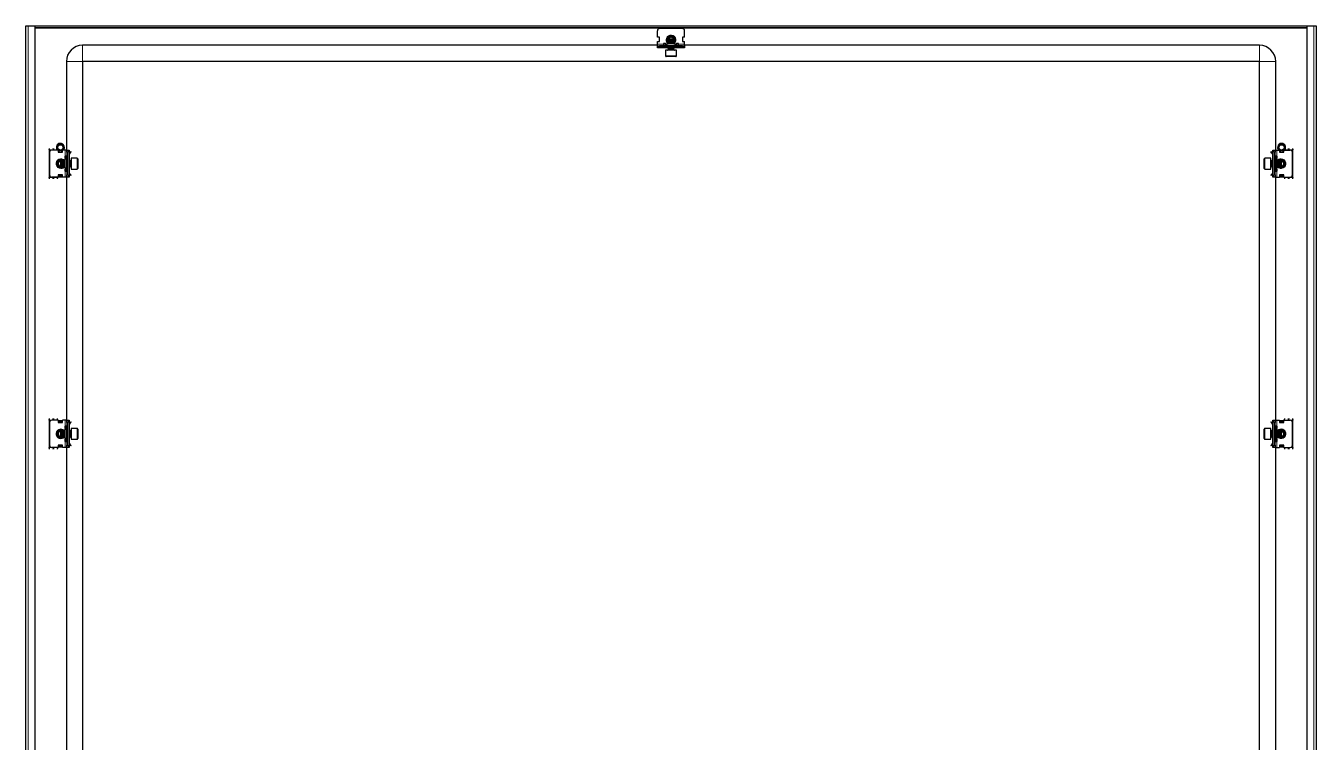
# Model space of a CAD drawing. Header units: millimetres. Extents: x -852 to 2205, y -435 to 1070.
# Drawn here: x 1011 to 2205, y 228 to 890 of the extents above; entities that cross this region are included whole.
import ezdxf

# ---------------------------------------------------------------- set-up
doc = ezdxf.new("R2010")
doc.units = ezdxf.units.MM

msp = doc.modelspace()

# ---------------------------------------------------------------- linework, layer by layer
at = {"color": 7, "linetype": 'Continuous', "lineweight": 25}
for p, q in [((1011.04, 890.34), (1013.14, 890.34)), ((1011.04, -264.66), (1011.04, 890.34)), ((1013.14, 890.34), (1019.54, 890.34)), ((1019.54, 890.34), (1019.54, -264.66)), ((1019.54, 890.34), (2196.54, 890.34)), ((1019.54, 888.84), (2196.54, 888.84)), ((1595.54, 879.84), (1595.54, 885.84)), ((1618.54, 887.84), (1597.54, 887.84)), ((1620.54, 879.84), (1620.54, 885.84)), ((2196.54, -264.66), (2196.54, 890.34)), ((2196.54, 890.34), (2202.94, 890.34)), ((2202.94, 890.34), (2205.04, 890.34)), ((2205.04, 890.34), (2205.04, -264.66)), ((1595.54, 872.34), (1063.54, 872.34)), ((1597.54, 879.84), (1595.54, 879.84)), ((1595.54, 873.34), (1595.54, 875.84)), ((1595.54, 875.84), (1597.54, 875.84)), ((1595.54, 871.84), (1595.54, 873.34)), ((1595.54, 869.84), (1595.54, 871.84)), ((1595.54, 871.84), (1597.54, 871.84)), ((1597.54, 875.84), (1597.54, 879.84)), ((1618.54, 871.84), (1597.54, 871.84)), ((1603.04, 873.84), (1601.04, 873.84)), ((1601.04, 873.84), (1601.04, 873.34)), ((1601.04, 873.34), (1601.04, 871.84)), ((1603.9, 872.34), (1601.04, 872.34)), ((1604, 872.16), (1603.04, 873.84)), ((1604.04, 873.84), (1604.04, 872.34)), ((1612.04, 873.84), (1604.04, 873.84)), ((1605.59, 877.84), (1605.04, 877.28)), ((1605.04, 877.28), (1605.04, 877.23)), ((1611.04, 877.28), (1605.04, 877.28)), ((1605.04, 877.23), (1605.59, 876.84)), ((1606.89, 877.23), (1605.04, 877.23)), ((1605.59, 876.84), (1605.04, 876.45)), ((1605.04, 876.45), (1605.04, 876.23)), ((1606.89, 876.45), (1605.04, 876.45)), ((1605.04, 876.23), (1605.59, 875.84)), ((1606.89, 876.23), (1605.04, 876.23)), ((1605.59, 875.84), (1605.04, 875.45)), ((1605.04, 875.45), (1605.04, 875.23)), ((1606.89, 875.45), (1605.04, 875.45)), ((1605.04, 875.23), (1605.59, 874.84)), ((1606.89, 875.23), (1605.04, 875.23)), ((1605.59, 874.84), (1605.04, 874.45)), ((1605.04, 874.45), (1605.04, 874.23)), ((1606.89, 874.45), (1605.04, 874.45)), ((1605.04, 874.23), (1605.59, 873.84)), ((1606.89, 874.23), (1605.04, 874.23)), ((1605.47, 878.36), (1605.28, 877.53)), ((1605.29, 877.05), (1605.36, 876.68)), ((1605.48, 875.76), (1605.35, 876.01)), ((1610.48, 877.84), (1605.59, 877.84)), ((1607.1, 876.84), (1605.59, 876.84)), ((1607.1, 875.84), (1605.59, 875.84)), ((1607.1, 874.84), (1605.59, 874.84)), ((1611.04, 877.23), (1606.89, 877.23)), ((1611.04, 876.45), (1606.89, 876.45)), ((1611.04, 876.23), (1606.89, 876.23)), ((1611.04, 875.45), (1606.89, 875.45)), ((1611.04, 875.23), (1606.89, 875.23)), ((1611.04, 874.45), (1606.89, 874.45)), ((1611.04, 874.23), (1606.89, 874.23)), ((1610.48, 876.84), (1607.1, 876.84)), ((1610.48, 875.84), (1607.1, 875.84)), ((1610.48, 874.84), (1607.1, 874.84)), ((1611.04, 877.28), (1610.48, 877.84)), ((1610.48, 876.84), (1611.04, 877.23)), ((1611.04, 876.45), (1610.48, 876.84)), ((1610.48, 875.84), (1611.04, 876.23)), ((1611.04, 875.45), (1610.48, 875.84)), ((1610.48, 874.84), (1611.04, 875.23)), ((1611.04, 874.45), (1610.48, 874.84)), ((1610.48, 873.84), (1611.04, 874.23)), ((1610.73, 876.01), (1610.59, 875.76)), ((1611.04, 877.23), (1611.04, 877.28)), ((1611.04, 876.23), (1611.04, 876.45)), ((1611.04, 875.23), (1611.04, 875.45)), ((1611.04, 874.23), (1611.04, 874.45)), ((1612.04, 872.34), (1612.04, 873.84)), ((1613.04, 873.84), (1612.07, 872.16)), ((1615.04, 872.34), (1612.17, 872.34)), ((1615.04, 873.84), (1613.04, 873.84)), ((1615.04, 873.34), (1615.04, 873.84)), ((1615.04, 871.84), (1615.04, 873.34)), ((1620.54, 879.84), (1618.54, 879.84)), ((1618.54, 879.84), (1618.54, 875.84)), ((1618.54, 875.84), (1620.54, 875.84)), ((1618.54, 871.84), (1620.54, 871.84)), ((1620.54, 873.34), (1620.54, 875.84)), ((1620.54, 871.84), (1620.54, 873.34)), ((2152.54, 872.34), (1620.54, 872.34)), ((1620.54, 871.84), (1620.54, 869.84)), ((1595.8, 869.84), (1595.54, 869.84)), ((1620.27, 869.84), (1595.8, 869.84)), ((1597.54, 870.84), (1618.54, 870.84)), ((1603.04, 867.84), (1603.04, 862.44)), ((1613.04, 867.84), (1603.04, 867.84)), ((1612.44, 861.84), (1603.64, 861.84)), ((1605.59, 869.84), (1605.04, 869.45)), ((1605.04, 869.45), (1605.04, 869.23)), ((1606.89, 869.45), (1605.04, 869.45)), ((1605.04, 869.23), (1605.59, 868.84)), ((1606.89, 869.23), (1605.04, 869.23)), ((1605.59, 868.84), (1605.04, 868.45)), ((1605.04, 868.45), (1605.04, 868.09)), ((1606.89, 868.45), (1605.04, 868.45)), ((1607.1, 868.84), (1605.59, 868.84)), ((1611.04, 869.45), (1606.89, 869.45)), ((1611.04, 869.23), (1606.89, 869.23)), ((1611.04, 868.45), (1606.89, 868.45)), ((1610.48, 868.84), (1607.1, 868.84)), ((1611.04, 869.45), (1610.48, 869.84)), ((1610.48, 868.84), (1611.04, 869.23)), ((1611.04, 868.45), (1610.48, 868.84)), ((1611.04, 869.23), (1611.04, 869.45)), ((1611.04, 868.09), (1611.04, 868.45)), ((1613.04, 862.44), (1613.04, 867.84)), ((1620.54, 869.84), (1620.27, 869.84)), ((1048.54, 857.34), (1048.54, 775.34)), ((1063.54, 857.34), (1063.54, -231.66)), ((2152.54, 857.34), (1063.54, 857.34)), ((2152.54, -231.66), (2152.54, 857.34)), ((2167.54, 775.34), (2167.54, 857.34)), ((1032.54, 775.59), (1032.54, 750.09)), ((1033.04, 773.34), (1033.04, 752.34)), ((1041.04, 775.34), (1035.04, 775.34)), ((1041.04, 775.34), (1041.04, 773.34)), ((1041.24, 774.55), (1041.04, 774.67)), ((1041.04, 773.34), (1045.04, 773.34)), ((1041.24, 773.34), (1041.24, 774.55)), ((1041.29, 774.96), (1041.62, 775.19)), ((1041.79, 774.96), (1041.29, 774.61)), ((1041.29, 774.61), (1041.29, 774.96)), ((1041.29, 773.69), (1041.29, 774.61)), ((1041.29, 773.34), (1041.29, 773.69)), ((1041.79, 775.11), (1041.79, 774.96)), ((1041.79, 774.96), (1042.19, 774.96)), ((1043.59, 765.84), (1043.04, 765.28)), ((1043.04, 765.28), (1043.04, 760.39)), ((1043.65, 765.84), (1043.59, 765.84)), ((1043.59, 765.84), (1043.59, 759.84)), ((1044.04, 765.28), (1043.65, 765.84)), ((1043.65, 765.84), (1043.65, 761.69)), ((1043.88, 774.96), (1044.29, 774.96)), ((1044.42, 765.84), (1044.04, 765.28)), ((1044.04, 765.28), (1044.04, 761.9)), ((1044.29, 774.96), (1044.29, 775.11)), ((1044.79, 774.61), (1044.29, 774.96)), ((1044.65, 765.84), (1044.42, 765.84)), ((1044.42, 765.84), (1044.42, 761.69)), ((1044.45, 775.19), (1044.79, 774.96)), ((1045.04, 765.28), (1044.65, 765.84)), ((1044.65, 765.84), (1044.65, 761.69)), ((1044.79, 774.96), (1044.79, 774.61)), ((1045.04, 774.67), (1044.79, 774.52)), ((1044.79, 774.61), (1044.79, 773.69)), ((1044.79, 773.69), (1044.79, 773.34)), ((1044.87, 765.53), (1045.11, 765.39)), ((1045.04, 773.34), (1045.04, 775.34)), ((1047.54, 775.34), (1045.04, 775.34)), ((1045.42, 765.84), (1045.04, 765.28)), ((1045.04, 765.28), (1045.04, 761.9)), ((1045.65, 765.84), (1045.42, 765.84)), ((1045.42, 765.84), (1045.42, 761.69)), ((1046.04, 765.28), (1045.65, 765.84)), ((1045.65, 765.84), (1045.65, 761.69)), ((1046.42, 765.84), (1046.04, 765.28)), ((1046.04, 765.28), (1046.04, 761.9)), ((1046.65, 765.84), (1046.42, 765.84)), ((1046.42, 765.84), (1046.42, 761.69)), ((1047.04, 765.28), (1046.65, 765.84)), ((1046.65, 765.84), (1046.65, 761.69)), ((1047.04, 769.84), (1047.04, 767.84)), ((1047.54, 769.84), (1047.04, 769.84)), ((1047.04, 768.09), (1048.04, 768.09)), ((1047.04, 767.84), (1048.71, 766.87)), ((1048.54, 766.84), (1047.04, 766.84)), ((1047.04, 766.84), (1047.04, 758.84)), ((1049.04, 775.34), (1047.54, 775.34)), ((1049.04, 769.84), (1047.54, 769.84)), ((1048.04, 768.09), (1048.54, 768.09)), ((1048.54, 768.09), (1048.54, 766.97)), ((1049.04, 775.34), (1051.04, 775.34)), ((1049.04, 773.34), (1049.04, 775.34)), ((1049.04, 773.34), (1049.04, 752.34)), ((1050.04, 752.34), (1050.04, 773.34)), ((1051.04, 775.34), (1051.04, 775.07)), ((1051.04, 775.07), (1051.04, 750.61)), ((1051.04, 774.25), (1051.24, 774.05)), ((1051.54, 771.59), (1051.04, 771.59)), ((1051.54, 768.09), (1051.04, 768.09)), ((1051.42, 765.84), (1051.04, 765.28)), ((1051.65, 765.84), (1051.42, 765.84)), ((1051.42, 765.84), (1051.42, 761.69)), ((1051.54, 773.34), (1051.54, 772.88)), ((1051.54, 768.09), (1051.54, 771.59)), ((1051.54, 765.84), (1051.54, 768.09)), ((1051.62, 773), (1052.6, 773.98)), ((1051.98, 772.65), (1051.62, 773)), ((1052.04, 765.28), (1051.65, 765.84)), ((1051.65, 765.84), (1051.65, 761.69)), ((1051.98, 772.65), (1052.95, 773.62)), ((1052.42, 765.84), (1052.04, 765.28)), ((1052.04, 765.28), (1052.04, 761.9)), ((1052.79, 765.84), (1052.42, 765.84)), ((1052.42, 765.84), (1052.42, 761.69)), ((1052.6, 773.98), (1052.95, 773.62)), ((1058.44, 767.84), (1053.04, 767.84)), ((1053.04, 767.84), (1053.04, 757.84)), ((1059.04, 767.24), (1059.04, 758.44)), ((2157.04, 766.91), (2157.04, 767.24)), ((2157.04, 758.44), (2157.04, 766.91)), ((2163.04, 767.84), (2157.64, 767.84)), ((2163.04, 767.46), (2163.04, 767.84)), ((2163.04, 757.84), (2163.04, 767.46)), ((2163.48, 773.98), (2163.12, 773.62)), ((2164.1, 772.65), (2163.12, 773.62)), ((2163.65, 765.84), (2163.29, 765.84)), ((2164.45, 773), (2163.48, 773.98)), ((2164.04, 765.28), (2163.65, 765.84)), ((2163.65, 761.69), (2163.65, 765.84)), ((2164.42, 765.84), (2164.04, 765.28)), ((2164.04, 761.9), (2164.04, 765.28)), ((2164.1, 772.65), (2164.45, 773)), ((2164.65, 765.84), (2164.42, 765.84)), ((2164.42, 761.69), (2164.42, 765.84)), ((2164.54, 773.34), (2164.54, 772.94)), ((2164.54, 771.59), (2165.04, 771.59)), ((2164.54, 771.59), (2164.54, 768.09)), ((2165.04, 768.09), (2164.54, 768.09)), ((2164.54, 768.09), (2164.54, 765.84)), ((2165.04, 765.28), (2164.65, 765.84)), ((2164.65, 761.69), (2164.65, 765.84)), ((2164.83, 774.05), (2165.04, 774.25)), ((2165.04, 775.34), (2167.04, 775.34)), ((2165.04, 775.07), (2165.04, 775.34)), ((2165.04, 750.61), (2165.04, 775.07)), ((2166.04, 773.34), (2166.04, 752.34)), ((2167.04, 775.34), (2167.04, 773.34)), ((2167.04, 775.34), (2168.54, 775.34)), ((2167.04, 752.34), (2167.04, 773.34)), ((2168.54, 769.84), (2167.04, 769.84)), ((2167.36, 766.87), (2169.04, 767.84)), ((2167.54, 766.97), (2167.54, 768.09)), ((2167.54, 768.09), (2168.04, 768.09)), ((2169.04, 766.84), (2167.54, 766.84)), ((2168.04, 768.09), (2169.04, 768.09)), ((2168.54, 775.34), (2171.04, 775.34)), ((2169.04, 769.84), (2168.54, 769.84)), ((2169.04, 767.84), (2169.04, 769.84)), ((2169.04, 758.84), (2169.04, 766.84)), ((2169.42, 765.84), (2169.04, 765.28)), ((2169.65, 765.84), (2169.42, 765.84)), ((2169.42, 761.69), (2169.42, 765.84)), ((2170.04, 765.28), (2169.65, 765.84)), ((2169.65, 761.69), (2169.65, 765.84)), ((2170.42, 765.84), (2170.04, 765.28)), ((2170.04, 761.9), (2170.04, 765.28)), ((2170.65, 765.84), (2170.42, 765.84)), ((2170.42, 761.69), (2170.42, 765.84)), ((2171.04, 765.28), (2170.65, 765.84)), ((2170.65, 761.69), (2170.65, 765.84)), ((2170.96, 765.39), (2171.21, 765.53)), ((2171.04, 775.34), (2171.04, 773.34)), ((2171.29, 774.52), (2171.04, 774.67)), ((2171.04, 773.34), (2175.04, 773.34)), ((2171.42, 765.84), (2171.04, 765.28)), ((2171.04, 761.9), (2171.04, 765.28)), ((2171.29, 774.96), (2171.62, 775.19)), ((2171.79, 774.96), (2171.29, 774.61)), ((2171.29, 774.61), (2171.29, 774.96)), ((2171.29, 773.69), (2171.29, 774.61)), ((2171.29, 773.34), (2171.29, 773.69)), ((2171.65, 765.84), (2171.42, 765.84)), ((2171.42, 761.69), (2171.42, 765.84)), ((2172.04, 765.28), (2171.65, 765.84)), ((2171.65, 761.69), (2171.65, 765.84)), ((2171.79, 775.11), (2171.79, 774.96)), ((2171.79, 774.96), (2172.19, 774.96)), ((2172.42, 765.84), (2172.04, 765.28)), ((2172.04, 761.9), (2172.04, 765.28)), ((2172.48, 765.84), (2172.42, 765.84)), ((2172.42, 761.69), (2172.42, 765.84)), ((2173.04, 765.28), (2172.48, 765.84)), ((2172.48, 765.61), (2172.48, 765.84)), ((2172.48, 759.84), (2172.48, 765.61)), ((2173.04, 765.1), (2173.04, 765.28)), ((2173.04, 760.39), (2173.04, 765.1)), ((2173.88, 774.96), (2174.29, 774.96)), ((2174.29, 774.96), (2174.29, 775.11)), ((2174.79, 774.61), (2174.29, 774.96)), ((2174.45, 775.19), (2174.79, 774.96)), ((2174.79, 774.96), (2174.79, 774.61)), ((2174.79, 774.61), (2174.79, 773.69)), ((2174.79, 773.69), (2174.79, 773.34)), ((2175.04, 774.67), (2174.84, 774.55)), ((2174.84, 774.55), (2174.84, 773.34)), ((2175.04, 775.34), (2181.04, 775.34)), ((2175.04, 773.34), (2175.04, 775.34)), ((2183.04, 752.34), (2183.04, 773.34)), ((2183.54, 750.09), (2183.54, 775.59)), ((1045.04, 752.34), (1041.04, 752.34)), ((1041.04, 752.34), (1041.04, 750.34)), ((1041.24, 750.46), (1041.24, 752.34)), ((1041.29, 751.99), (1041.29, 752.34)), ((1042.51, 760.28), (1043.34, 760.09)), ((1043.04, 760.39), (1043.59, 759.84)), ((1043.59, 759.84), (1043.65, 759.84)), ((1043.65, 761.69), (1043.65, 759.84)), ((1043.65, 759.84), (1044.04, 760.39)), ((1043.83, 760.09), (1044.2, 760.16)), ((1044.04, 761.9), (1044.04, 760.39)), ((1044.04, 760.39), (1044.42, 759.84)), ((1044.42, 761.69), (1044.42, 759.84)), ((1044.42, 759.84), (1044.65, 759.84)), ((1044.65, 761.69), (1044.65, 759.84)), ((1044.65, 759.84), (1045.04, 760.39)), ((1044.79, 752.34), (1044.79, 751.99)), ((1045.11, 760.29), (1044.87, 760.15)), ((1045.04, 761.9), (1045.04, 760.39)), ((1045.04, 760.39), (1045.42, 759.84)), ((1045.04, 750.34), (1045.04, 752.34)), ((1045.42, 761.69), (1045.42, 759.84)), ((1045.42, 759.84), (1045.65, 759.84)), ((1045.65, 761.69), (1045.65, 759.84)), ((1045.65, 759.84), (1046.04, 760.39)), ((1046.04, 761.9), (1046.04, 760.39)), ((1046.04, 760.39), (1046.42, 759.84)), ((1046.42, 761.69), (1046.42, 759.84)), ((1046.42, 759.84), (1046.65, 759.84)), ((1046.65, 761.69), (1046.65, 759.84)), ((1046.65, 759.84), (1047.04, 760.39)), ((1047.04, 758.84), (1048.54, 758.84)), ((1048.71, 758.81), (1047.04, 757.84)), ((1047.04, 757.84), (1047.04, 755.84)), ((1048.04, 757.59), (1047.04, 757.59)), ((1047.04, 755.84), (1047.54, 755.84)), ((1047.54, 755.84), (1049.04, 755.84)), ((1048.54, 757.59), (1048.04, 757.59)), ((1048.54, 758.7), (1048.54, 757.59)), ((1049.04, 750.34), (1049.04, 752.34)), ((1051.04, 760.39), (1051.42, 759.84)), ((1051.04, 757.59), (1051.54, 757.59)), ((1051.54, 754.09), (1051.04, 754.09)), ((1051.42, 761.69), (1051.42, 759.84)), ((1051.42, 759.84), (1051.65, 759.84)), ((1051.54, 757.59), (1051.54, 759.84)), ((1051.54, 754.09), (1051.54, 757.59)), ((1051.54, 752.34), (1051.54, 752.73)), ((1051.98, 753.03), (1051.62, 752.67)), ((1051.62, 752.67), (1052.6, 751.7)), ((1051.65, 761.69), (1051.65, 759.84)), ((1051.65, 759.84), (1052.04, 760.39)), ((1051.98, 753.03), (1052.95, 752.05)), ((1052.04, 761.9), (1052.04, 760.39)), ((1052.04, 760.39), (1052.42, 759.84)), ((1052.42, 761.69), (1052.42, 759.84)), ((1052.42, 759.84), (1052.79, 759.84)), ((1053.04, 757.84), (1058.44, 757.84)), ((2157.64, 757.84), (2163.04, 757.84)), ((2164.1, 753.03), (2163.12, 752.05)), ((2163.29, 759.84), (2163.65, 759.84)), ((2164.45, 752.67), (2163.48, 751.7)), ((2163.65, 759.84), (2163.65, 761.69)), ((2163.65, 759.84), (2164.04, 760.39)), ((2164.04, 760.39), (2164.04, 761.9)), ((2164.04, 760.39), (2164.42, 759.84)), ((2164.1, 753.03), (2164.45, 752.67)), ((2164.42, 759.84), (2164.42, 761.69)), ((2164.42, 759.84), (2164.65, 759.84)), ((2164.54, 759.84), (2164.54, 757.59)), ((2164.54, 757.59), (2164.54, 754.09)), ((2164.54, 757.59), (2165.04, 757.59)), ((2164.54, 754.09), (2165.04, 754.09)), ((2164.54, 752.34), (2164.54, 752.8)), ((2164.65, 759.84), (2164.65, 761.69)), ((2164.65, 759.84), (2165.04, 760.39)), ((2167.04, 755.84), (2168.54, 755.84)), ((2167.04, 752.34), (2167.04, 750.34)), ((2169.04, 757.84), (2167.36, 758.81)), ((2167.54, 758.84), (2169.04, 758.84)), ((2167.54, 757.59), (2167.54, 758.7)), ((2168.04, 757.59), (2167.54, 757.59)), ((2169.04, 757.59), (2168.04, 757.59)), ((2168.54, 755.84), (2169.04, 755.84)), ((2169.04, 760.39), (2169.42, 759.84)), ((2169.04, 755.84), (2169.04, 757.84)), ((2169.42, 759.84), (2169.42, 761.69)), ((2169.42, 759.84), (2169.65, 759.84)), ((2169.65, 759.84), (2169.65, 761.69)), ((2169.65, 759.84), (2170.04, 760.39)), ((2170.04, 760.39), (2170.04, 761.9)), ((2170.04, 760.39), (2170.42, 759.84)), ((2170.42, 759.84), (2170.42, 761.69)), ((2170.42, 759.84), (2170.65, 759.84)), ((2170.65, 759.84), (2170.65, 761.69)), ((2170.65, 759.84), (2171.04, 760.39)), ((2171.21, 760.15), (2170.96, 760.29)), ((2171.04, 760.39), (2171.04, 761.9)), ((2171.04, 760.39), (2171.42, 759.84)), ((2175.04, 752.34), (2171.04, 752.34)), ((2171.04, 752.34), (2171.04, 750.34)), ((2171.29, 751.99), (2171.29, 752.34)), ((2171.42, 759.84), (2171.42, 761.69)), ((2171.42, 759.84), (2171.65, 759.84)), ((2171.65, 759.84), (2171.65, 761.69)), ((2171.65, 759.84), (2172.04, 760.39)), ((2171.87, 760.16), (2172.25, 760.09)), ((2172.04, 760.39), (2172.04, 761.9)), ((2172.04, 760.39), (2172.42, 759.84)), ((2172.42, 759.84), (2172.42, 761.69)), ((2172.42, 759.84), (2172.48, 759.84)), ((2172.48, 759.84), (2173.04, 760.39)), ((2172.73, 760.09), (2173.56, 760.28)), ((2174.79, 752.34), (2174.79, 751.99)), ((2174.84, 752.34), (2174.84, 750.46)), ((2175.04, 750.34), (2175.04, 752.34)), ((1041.04, 750.34), (1035.04, 750.34)), ((1040.54, 750.34), (1040.54, 750.09)), ((1041.04, 750.46), (1041.24, 750.46)), ((1041.29, 751.07), (1041.29, 751.99)), ((1041.29, 751.07), (1041.79, 750.72)), ((1041.29, 750.72), (1041.29, 751.07)), ((1041.79, 750.36), (1041.29, 750.72)), ((1044.29, 750.72), (1041.79, 750.72)), ((1041.79, 750.72), (1041.79, 750.36)), ((1044.29, 750.36), (1041.79, 750.36)), ((1044.29, 750.72), (1044.79, 751.07)), ((1044.29, 750.36), (1044.29, 750.72)), ((1044.79, 750.72), (1044.29, 750.36)), ((1044.79, 751.99), (1044.79, 751.07)), ((1044.79, 751.07), (1044.79, 750.72)), ((1047.54, 750.34), (1045.04, 750.34)), ((1049.04, 750.34), (1047.54, 750.34)), ((1048.54, 750.34), (1048.54, 525.34)), ((1051.04, 750.34), (1049.04, 750.34)), ((1051.24, 751.63), (1051.04, 751.42)), ((1051.04, 750.61), (1051.04, 750.34)), ((1052.6, 751.7), (1052.95, 752.05)), ((2163.48, 751.7), (2163.12, 752.05)), ((2165.04, 751.42), (2164.83, 751.63)), ((2165.04, 750.34), (2165.04, 750.61)), ((2167.04, 750.34), (2165.04, 750.34)), ((2167.04, 750.34), (2168.54, 750.34)), ((2167.54, 525.34), (2167.54, 750.34)), ((2168.54, 750.34), (2171.04, 750.34)), ((2171.29, 751.07), (2171.29, 751.99)), ((2171.29, 751.07), (2171.79, 750.72)), ((2171.29, 750.72), (2171.29, 751.07)), ((2171.79, 750.36), (2171.29, 750.72)), ((2174.29, 750.72), (2171.79, 750.72)), ((2171.79, 750.72), (2171.79, 750.36)), ((2174.29, 750.36), (2171.79, 750.36)), ((2174.29, 750.72), (2174.79, 751.07)), ((2174.29, 750.36), (2174.29, 750.72)), ((2174.79, 750.72), (2174.29, 750.36)), ((2174.79, 751.99), (2174.79, 751.07)), ((2174.79, 751.07), (2174.79, 750.72)), ((2174.84, 750.46), (2175.04, 750.46)), ((2175.04, 750.34), (2181.04, 750.34)), ((2175.54, 750.09), (2175.54, 750.34)), ((1032.54, 525.59), (1032.54, 500.09)), ((1040.54, 525.59), (1040.54, 525.34)), ((2175.54, 525.34), (2175.54, 525.59)), ((2183.54, 500.09), (2183.54, 525.59)), ((1033.04, 523.34), (1033.04, 502.34)), ((1041.04, 525.34), (1035.04, 525.34)), ((1041.04, 525.34), (1041.04, 523.34)), ((1041.24, 525.22), (1041.04, 525.22)), ((1041.04, 523.34), (1045.04, 523.34)), ((1041.24, 523.34), (1041.24, 525.22)), ((1041.29, 524.96), (1041.79, 525.31)), ((1041.79, 524.96), (1041.29, 524.61)), ((1041.29, 524.61), (1041.29, 524.96)), ((1041.29, 523.69), (1041.29, 524.61)), ((1041.29, 523.34), (1041.29, 523.69)), ((1041.79, 525.31), (1041.79, 524.96)), ((1041.79, 525.31), (1044.29, 525.31)), ((1041.79, 524.96), (1044.29, 524.96)), ((1043.59, 515.84), (1043.04, 515.28)), ((1043.04, 515.28), (1043.04, 510.39)), ((1043.65, 515.84), (1043.59, 515.84)), ((1043.59, 515.84), (1043.59, 509.84)), ((1044.04, 515.28), (1043.65, 515.84)), ((1043.65, 515.84), (1043.65, 511.69)), ((1044.42, 515.84), (1044.04, 515.28)), ((1044.04, 515.28), (1044.04, 511.9)), ((1044.29, 524.96), (1044.29, 525.31)), ((1044.29, 525.31), (1044.79, 524.96)), ((1044.79, 524.61), (1044.29, 524.96)), ((1044.65, 515.84), (1044.42, 515.84)), ((1044.42, 515.84), (1044.42, 511.69)), ((1045.04, 515.28), (1044.65, 515.84)), ((1044.65, 515.84), (1044.65, 511.69)), ((1044.79, 524.96), (1044.79, 524.61)), ((1044.79, 524.61), (1044.79, 523.69)), ((1044.79, 523.69), (1044.79, 523.34)), ((1044.87, 515.53), (1045.11, 515.39)), ((1045.04, 523.34), (1045.04, 525.34)), ((1047.54, 525.34), (1045.04, 525.34)), ((1045.42, 515.84), (1045.04, 515.28)), ((1045.04, 515.28), (1045.04, 511.9)), ((1045.65, 515.84), (1045.42, 515.84)), ((1045.42, 515.84), (1045.42, 511.69)), ((1046.04, 515.28), (1045.65, 515.84)), ((1045.65, 515.84), (1045.65, 511.69)), ((1046.42, 515.84), (1046.04, 515.28)), ((1046.04, 515.28), (1046.04, 511.9)), ((1046.65, 515.84), (1046.42, 515.84)), ((1046.42, 515.84), (1046.42, 511.69)), ((1047.04, 515.28), (1046.65, 515.84)), ((1046.65, 515.84), (1046.65, 511.69)), ((1047.04, 519.84), (1047.04, 517.84)), ((1047.54, 519.84), (1047.04, 519.84)), ((1047.04, 518.09), (1048.04, 518.09)), ((1047.04, 517.84), (1048.71, 516.87)), ((1048.54, 516.84), (1047.04, 516.84)), ((1047.04, 516.84), (1047.04, 508.84)), ((1049.04, 525.34), (1047.54, 525.34)), ((1049.04, 519.84), (1047.54, 519.84)), ((1048.04, 518.09), (1048.54, 518.09)), ((1048.54, 518.09), (1048.54, 516.97)), ((1049.04, 525.34), (1051.04, 525.34)), ((1049.04, 523.34), (1049.04, 525.34)), ((1049.04, 523.34), (1049.04, 502.34)), ((1050.04, 502.34), (1050.04, 523.34)), ((1051.04, 525.34), (1051.04, 525.07)), ((1051.04, 525.07), (1051.04, 500.61)), ((1051.04, 524.25), (1051.24, 524.05)), ((1051.54, 521.59), (1051.04, 521.59)), ((1051.54, 518.09), (1051.04, 518.09)), ((1051.42, 515.84), (1051.04, 515.28)), ((1051.65, 515.84), (1051.42, 515.84)), ((1051.42, 515.84), (1051.42, 511.69)), ((1051.54, 523.34), (1051.54, 522.88)), ((1051.54, 518.09), (1051.54, 521.59)), ((1051.54, 515.84), (1051.54, 518.09)), ((1051.62, 523), (1052.6, 523.98)), ((1051.98, 522.65), (1051.62, 523)), ((1052.04, 515.28), (1051.65, 515.84)), ((1051.65, 515.84), (1051.65, 511.69)), ((1051.98, 522.65), (1052.95, 523.62)), ((1052.42, 515.84), (1052.04, 515.28)), ((1052.04, 515.28), (1052.04, 511.9)), ((1052.79, 515.84), (1052.42, 515.84)), ((1052.42, 515.84), (1052.42, 511.69)), ((1052.6, 523.98), (1052.95, 523.62)), ((1058.44, 517.84), (1053.04, 517.84)), ((1053.04, 517.84), (1053.04, 507.84)), ((1059.04, 517.24), (1059.04, 508.44)), ((2157.04, 516.91), (2157.04, 517.24)), ((2157.04, 508.44), (2157.04, 516.91)), ((2163.04, 517.84), (2157.64, 517.84)), ((2163.04, 517.46), (2163.04, 517.84)), ((2163.04, 507.84), (2163.04, 517.46)), ((2163.48, 523.98), (2163.12, 523.62)), ((2164.1, 522.65), (2163.12, 523.62)), ((2163.65, 515.84), (2163.29, 515.84)), ((2164.45, 523), (2163.48, 523.98)), ((2164.04, 515.28), (2163.65, 515.84)), ((2163.65, 511.69), (2163.65, 515.84)), ((2164.42, 515.84), (2164.04, 515.28)), ((2164.04, 511.9), (2164.04, 515.28)), ((2164.1, 522.65), (2164.45, 523)), ((2164.65, 515.84), (2164.42, 515.84)), ((2164.42, 511.69), (2164.42, 515.84)), ((2164.54, 523.34), (2164.54, 522.94)), ((2164.54, 521.59), (2165.04, 521.59)), ((2164.54, 521.59), (2164.54, 518.09)), ((2165.04, 518.09), (2164.54, 518.09)), ((2164.54, 518.09), (2164.54, 515.84)), ((2165.04, 515.28), (2164.65, 515.84)), ((2164.65, 511.69), (2164.65, 515.84)), ((2164.83, 524.05), (2165.04, 524.25)), ((2165.04, 525.34), (2167.04, 525.34)), ((2165.04, 525.07), (2165.04, 525.34)), ((2165.04, 500.61), (2165.04, 525.07)), ((2166.04, 523.34), (2166.04, 502.34)), ((2167.04, 525.34), (2167.04, 523.34)), ((2167.04, 525.34), (2168.54, 525.34)), ((2167.04, 502.34), (2167.04, 523.34)), ((2168.54, 519.84), (2167.04, 519.84)), ((2167.36, 516.87), (2169.04, 517.84)), ((2167.54, 516.97), (2167.54, 518.09)), ((2167.54, 518.09), (2168.04, 518.09)), ((2169.04, 516.84), (2167.54, 516.84)), ((2168.04, 518.09), (2169.04, 518.09)), ((2168.54, 525.34), (2171.04, 525.34)), ((2169.04, 519.84), (2168.54, 519.84)), ((2169.04, 517.84), (2169.04, 519.84)), ((2169.04, 508.84), (2169.04, 516.84)), ((2169.42, 515.84), (2169.04, 515.28)), ((2169.65, 515.84), (2169.42, 515.84)), ((2169.42, 511.69), (2169.42, 515.84)), ((2170.04, 515.28), (2169.65, 515.84)), ((2169.65, 511.69), (2169.65, 515.84)), ((2170.42, 515.84), (2170.04, 515.28)), ((2170.04, 511.9), (2170.04, 515.28)), ((2170.65, 515.84), (2170.42, 515.84)), ((2170.42, 511.69), (2170.42, 515.84)), ((2171.04, 515.28), (2170.65, 515.84)), ((2170.65, 511.69), (2170.65, 515.84)), ((2170.96, 515.39), (2171.21, 515.53)), ((2171.04, 525.34), (2171.04, 523.34)), ((2171.04, 523.34), (2175.04, 523.34)), ((2171.42, 515.84), (2171.04, 515.28)), ((2171.04, 511.9), (2171.04, 515.28)), ((2171.29, 524.96), (2171.79, 525.31)), ((2171.79, 524.96), (2171.29, 524.61)), ((2171.29, 524.61), (2171.29, 524.96)), ((2171.29, 523.69), (2171.29, 524.61)), ((2171.29, 523.34), (2171.29, 523.69)), ((2171.65, 515.84), (2171.42, 515.84)), ((2171.42, 511.69), (2171.42, 515.84)), ((2172.04, 515.28), (2171.65, 515.84)), ((2171.65, 511.69), (2171.65, 515.84)), ((2171.79, 525.31), (2171.79, 524.96)), ((2171.79, 525.31), (2174.29, 525.31)), ((2171.79, 524.96), (2174.29, 524.96)), ((2172.42, 515.84), (2172.04, 515.28)), ((2172.04, 511.9), (2172.04, 515.28)), ((2172.48, 515.84), (2172.42, 515.84)), ((2172.42, 511.69), (2172.42, 515.84)), ((2173.04, 515.28), (2172.48, 515.84)), ((2172.48, 515.61), (2172.48, 515.84)), ((2172.48, 509.84), (2172.48, 515.61)), ((2173.04, 515.1), (2173.04, 515.28)), ((2173.04, 510.39), (2173.04, 515.1)), ((2174.29, 524.96), (2174.29, 525.31)), ((2174.29, 525.31), (2174.79, 524.96)), ((2174.79, 524.61), (2174.29, 524.96)), ((2174.79, 524.96), (2174.79, 524.61)), ((2174.79, 524.61), (2174.79, 523.69)), ((2174.79, 523.69), (2174.79, 523.34)), ((2174.84, 525.22), (2174.84, 523.34)), ((2175.04, 525.22), (2174.84, 525.22)), ((2175.04, 525.34), (2181.04, 525.34)), ((2175.04, 523.34), (2175.04, 525.34)), ((2183.04, 502.34), (2183.04, 523.34)), ((1041.04, 502.34), (1041.04, 500.34)), ((1045.04, 502.34), (1041.04, 502.34)), ((1041.24, 500.46), (1041.24, 502.34)), ((1041.29, 501.99), (1041.29, 502.34)), ((1041.29, 501.07), (1041.29, 501.99)), ((1042.51, 510.28), (1043.34, 510.09)), ((1043.04, 510.39), (1043.59, 509.84)), ((1043.59, 509.84), (1043.65, 509.84)), ((1043.65, 511.69), (1043.65, 509.84)), ((1043.65, 509.84), (1044.04, 510.39)), ((1043.83, 510.09), (1044.2, 510.16)), ((1044.04, 511.9), (1044.04, 510.39)), ((1044.04, 510.39), (1044.42, 509.84)), ((1044.42, 511.69), (1044.42, 509.84)), ((1044.42, 509.84), (1044.65, 509.84)), ((1044.65, 511.69), (1044.65, 509.84)), ((1044.65, 509.84), (1045.04, 510.39)), ((1044.79, 502.34), (1044.79, 501.99)), ((1044.79, 501.99), (1044.79, 501.07)), ((1045.11, 510.29), (1044.87, 510.15)), ((1045.04, 511.9), (1045.04, 510.39)), ((1045.04, 510.39), (1045.42, 509.84)), ((1045.04, 500.34), (1045.04, 502.34)), ((1045.42, 511.69), (1045.42, 509.84)), ((1045.42, 509.84), (1045.65, 509.84)), ((1045.65, 511.69), (1045.65, 509.84)), ((1045.65, 509.84), (1046.04, 510.39)), ((1046.04, 511.9), (1046.04, 510.39)), ((1046.04, 510.39), (1046.42, 509.84)), ((1046.42, 511.69), (1046.42, 509.84)), ((1046.42, 509.84), (1046.65, 509.84)), ((1046.65, 511.69), (1046.65, 509.84)), ((1046.65, 509.84), (1047.04, 510.39)), ((1047.04, 508.84), (1048.54, 508.84)), ((1048.71, 508.81), (1047.04, 507.84)), ((1047.04, 507.84), (1047.04, 505.84)), ((1048.04, 507.59), (1047.04, 507.59)), ((1047.04, 505.84), (1047.54, 505.84)), ((1047.54, 505.84), (1049.04, 505.84)), ((1048.54, 507.59), (1048.04, 507.59)), ((1048.54, 508.7), (1048.54, 507.59)), ((1049.04, 500.34), (1049.04, 502.34)), ((1051.04, 510.39), (1051.42, 509.84)), ((1051.04, 507.59), (1051.54, 507.59)), ((1051.54, 504.09), (1051.04, 504.09)), ((1051.24, 501.63), (1051.04, 501.42)), ((1051.42, 511.69), (1051.42, 509.84)), ((1051.42, 509.84), (1051.65, 509.84)), ((1051.54, 507.59), (1051.54, 509.84)), ((1051.54, 504.09), (1051.54, 507.59)), ((1051.54, 502.34), (1051.54, 502.73)), ((1051.98, 503.03), (1051.62, 502.67)), ((1051.62, 502.67), (1052.6, 501.7)), ((1051.65, 511.69), (1051.65, 509.84)), ((1051.65, 509.84), (1052.04, 510.39)), ((1051.98, 503.03), (1052.95, 502.05)), ((1052.04, 511.9), (1052.04, 510.39)), ((1052.04, 510.39), (1052.42, 509.84)), ((1052.42, 511.69), (1052.42, 509.84)), ((1052.42, 509.84), (1052.79, 509.84)), ((1052.6, 501.7), (1052.95, 502.05)), ((1053.04, 507.84), (1058.44, 507.84)), ((2157.64, 507.84), (2163.04, 507.84)), ((2164.1, 503.03), (2163.12, 502.05)), ((2163.48, 501.7), (2163.12, 502.05)), ((2163.29, 509.84), (2163.65, 509.84)), ((2164.45, 502.67), (2163.48, 501.7)), ((2163.65, 509.84), (2163.65, 511.69)), ((2163.65, 509.84), (2164.04, 510.39)), ((2164.04, 510.39), (2164.04, 511.9)), ((2164.04, 510.39), (2164.42, 509.84)), ((2164.1, 503.03), (2164.45, 502.67)), ((2164.42, 509.84), (2164.42, 511.69)), ((2164.42, 509.84), (2164.65, 509.84)), ((2164.54, 509.84), (2164.54, 507.59)), ((2164.54, 507.59), (2164.54, 504.09)), ((2164.54, 507.59), (2165.04, 507.59)), ((2164.54, 504.09), (2165.04, 504.09)), ((2164.54, 502.34), (2164.54, 502.8)), ((2164.65, 509.84), (2164.65, 511.69)), ((2164.65, 509.84), (2165.04, 510.39)), ((2165.04, 501.42), (2164.83, 501.63)), ((2167.04, 505.84), (2168.54, 505.84)), ((2167.04, 502.34), (2167.04, 500.34)), ((2169.04, 507.84), (2167.36, 508.81)), ((2167.54, 508.84), (2169.04, 508.84)), ((2167.54, 507.59), (2167.54, 508.7)), ((2168.04, 507.59), (2167.54, 507.59)), ((2169.04, 507.59), (2168.04, 507.59)), ((2168.54, 505.84), (2169.04, 505.84)), ((2169.04, 510.39), (2169.42, 509.84)), ((2169.04, 505.84), (2169.04, 507.84)), ((2169.42, 509.84), (2169.42, 511.69)), ((2169.42, 509.84), (2169.65, 509.84)), ((2169.65, 509.84), (2169.65, 511.69)), ((2169.65, 509.84), (2170.04, 510.39)), ((2170.04, 510.39), (2170.04, 511.9)), ((2170.04, 510.39), (2170.42, 509.84)), ((2170.42, 509.84), (2170.42, 511.69)), ((2170.42, 509.84), (2170.65, 509.84)), ((2170.65, 509.84), (2170.65, 511.69)), ((2170.65, 509.84), (2171.04, 510.39)), ((2171.21, 510.15), (2170.96, 510.29)), ((2171.04, 510.39), (2171.04, 511.9)), ((2171.04, 510.39), (2171.42, 509.84)), ((2175.04, 502.34), (2171.04, 502.34)), ((2171.04, 502.34), (2171.04, 500.34)), ((2171.29, 501.99), (2171.29, 502.34)), ((2171.29, 501.07), (2171.29, 501.99)), ((2171.42, 509.84), (2171.42, 511.69)), ((2171.42, 509.84), (2171.65, 509.84)), ((2171.65, 509.84), (2171.65, 511.69)), ((2171.65, 509.84), (2172.04, 510.39)), ((2171.87, 510.16), (2172.25, 510.09)), ((2172.04, 510.39), (2172.04, 511.9)), ((2172.04, 510.39), (2172.42, 509.84)), ((2172.42, 509.84), (2172.42, 511.69)), ((2172.42, 509.84), (2172.48, 509.84)), ((2172.48, 509.84), (2173.04, 510.39)), ((2172.73, 510.09), (2173.56, 510.28)), ((2174.79, 502.34), (2174.79, 501.99)), ((2174.79, 501.99), (2174.79, 501.07)), ((2174.84, 502.34), (2174.84, 500.46)), ((2175.04, 500.34), (2175.04, 502.34)), ((1041.04, 500.34), (1035.04, 500.34)), ((1040.54, 500.34), (1040.54, 500.09)), ((1041.04, 500.46), (1041.24, 500.46)), ((1041.29, 501.07), (1041.79, 500.72)), ((1041.29, 500.72), (1041.29, 501.07)), ((1041.79, 500.36), (1041.29, 500.72)), ((1044.29, 500.72), (1041.79, 500.72)), ((1041.79, 500.72), (1041.79, 500.36)), ((1044.29, 500.36), (1041.79, 500.36)), ((1044.29, 500.72), (1044.79, 501.07)), ((1044.29, 500.36), (1044.29, 500.72)), ((1044.79, 500.72), (1044.29, 500.36)), ((1044.79, 501.07), (1044.79, 500.72)), ((1047.54, 500.34), (1045.04, 500.34)), ((1049.04, 500.34), (1047.54, 500.34)), ((1048.54, 500.34), (1048.54, 125.34)), ((1051.04, 500.34), (1049.04, 500.34)), ((1051.04, 500.61), (1051.04, 500.34)), ((2165.04, 500.34), (2165.04, 500.61)), ((2167.04, 500.34), (2165.04, 500.34)), ((2167.04, 500.34), (2168.54, 500.34)), ((2167.54, 125.34), (2167.54, 500.34)), ((2168.54, 500.34), (2171.04, 500.34)), ((2171.29, 501.07), (2171.79, 500.72)), ((2171.29, 500.72), (2171.29, 501.07)), ((2171.79, 500.36), (2171.29, 500.72)), ((2174.29, 500.72), (2171.79, 500.72)), ((2171.79, 500.72), (2171.79, 500.36)), ((2174.29, 500.36), (2171.79, 500.36)), ((2174.29, 500.72), (2174.79, 501.07)), ((2174.29, 500.36), (2174.29, 500.72)), ((2174.79, 500.72), (2174.29, 500.36)), ((2174.79, 501.07), (2174.79, 500.72)), ((2174.84, 500.46), (2175.04, 500.46)), ((2175.04, 500.34), (2181.04, 500.34)), ((2175.54, 500.09), (2175.54, 500.34))]:
    msp.add_line(p, q, dxfattribs=at)
at = {"color": 8, "linetype": 'Continuous', "lineweight": 18}
for p, q in [((1013.14, 890.34), (1013.14, -264.66)), ((1019.54, 888.24), (2196.54, 888.24)), ((2202.94, 890.34), (2202.94, -264.66)), ((1063.54, 857.34), (1063.54, 872.34)), ((1601.04, 873.34), (1595.54, 873.34)), ((1597.54, 871.84), (1597.54, 870.84)), ((1604.04, 872.34), (1612.04, 872.34)), ((1620.54, 873.34), (1615.04, 873.34)), ((1618.54, 870.84), (1618.54, 871.84)), ((2152.54, 857.34), (2152.54, 872.34)), ((1603.04, 862.44), (1613.04, 862.44)), ((1605.04, 868.09), (1610.81, 868.09)), ((1610.81, 868.09), (1611.04, 868.09)), ((1063.54, 857.34), (1048.54, 857.34)), ((2152.54, 857.34), (2167.54, 857.34)), ((1032.54, 775.59), (1036.54, 775.59)), ((1036.54, 775.59), (1040.04, 775.59)), ((1044.79, 773.69), (1041.29, 773.69)), ((1047.54, 775.34), (1047.54, 769.84)), ((1048.04, 769.84), (1048.04, 768.09)), ((1048.54, 758.84), (1048.54, 766.84)), ((1050.04, 773.34), (1049.04, 773.34)), ((1051.04, 773.84), (1051.24, 774.05)), ((1051.04, 773.34), (1051.54, 773.34)), ((1052.79, 765.61), (1052.79, 765.84)), ((1052.79, 759.84), (1052.79, 765.61)), ((1058.44, 757.84), (1058.44, 767.84)), ((2157.64, 767.84), (2157.64, 767.46)), ((2157.64, 767.46), (2157.64, 757.84)), ((2163.29, 765.84), (2163.29, 759.84)), ((2165.04, 773.34), (2164.54, 773.34)), ((2165.04, 773.84), (2164.83, 774.05)), ((2167.04, 773.34), (2166.04, 773.34)), ((2167.54, 766.84), (2167.54, 758.84)), ((2168.04, 768.09), (2168.04, 769.84)), ((2168.54, 769.84), (2168.54, 775.34)), ((2174.79, 773.69), (2171.29, 773.69)), ((2176.04, 775.59), (2179.54, 775.59)), ((2183.54, 775.59), (2179.54, 775.59)), ((1047.54, 755.84), (1047.54, 750.34)), ((1048.04, 757.59), (1048.04, 755.84)), ((1049.04, 752.34), (1050.04, 752.34)), ((1051.04, 752.34), (1051.54, 752.34)), ((2165.04, 752.34), (2164.54, 752.34)), ((2166.04, 752.34), (2167.04, 752.34)), ((2168.04, 755.84), (2168.04, 757.59)), ((2168.54, 750.34), (2168.54, 755.84)), ((1032.54, 750.09), (1036.54, 750.09)), ((1040.54, 750.09), (1036.54, 750.09)), ((1041.29, 751.99), (1044.79, 751.99)), ((1051.04, 751.84), (1051.24, 751.63)), ((2165.04, 751.84), (2164.83, 751.63)), ((2171.29, 751.99), (2174.79, 751.99)), ((2179.54, 750.09), (2175.54, 750.09)), ((2183.54, 750.09), (2179.54, 750.09)), ((1032.54, 525.59), (1036.54, 525.59)), ((1036.54, 525.59), (1040.54, 525.59)), ((2175.54, 525.59), (2179.54, 525.59)), ((2183.54, 525.59), (2179.54, 525.59)), ((1044.79, 523.69), (1041.29, 523.69)), ((1047.54, 525.34), (1047.54, 519.84)), ((1048.04, 519.84), (1048.04, 518.09)), ((1048.54, 508.84), (1048.54, 516.84)), ((1050.04, 523.34), (1049.04, 523.34)), ((1051.04, 523.84), (1051.24, 524.05)), ((1051.04, 523.34), (1051.54, 523.34)), ((1052.79, 515.61), (1052.79, 515.84)), ((1052.79, 509.84), (1052.79, 515.61)), ((1058.44, 507.84), (1058.44, 517.84)), ((2157.64, 517.84), (2157.64, 517.46)), ((2157.64, 517.46), (2157.64, 507.84)), ((2163.29, 515.84), (2163.29, 509.84)), ((2165.04, 523.34), (2164.54, 523.34)), ((2165.04, 523.84), (2164.83, 524.05)), ((2167.04, 523.34), (2166.04, 523.34)), ((2167.54, 516.84), (2167.54, 508.84)), ((2168.04, 518.09), (2168.04, 519.84)), ((2168.54, 519.84), (2168.54, 525.34)), ((2174.79, 523.69), (2171.29, 523.69)), ((1041.29, 501.99), (1044.79, 501.99)), ((1047.54, 505.84), (1047.54, 500.34)), ((1048.04, 507.59), (1048.04, 505.84)), ((1049.04, 502.34), (1050.04, 502.34)), ((1051.04, 502.34), (1051.54, 502.34)), ((1051.04, 501.84), (1051.24, 501.63)), ((2165.04, 502.34), (2164.54, 502.34)), ((2165.04, 501.84), (2164.83, 501.63)), ((2166.04, 502.34), (2167.04, 502.34)), ((2168.04, 505.84), (2168.04, 507.59)), ((2168.54, 500.34), (2168.54, 505.84)), ((2171.29, 501.99), (2174.79, 501.99)), ((1032.54, 500.09), (1036.54, 500.09)), ((1040.54, 500.09), (1036.54, 500.09)), ((2179.54, 500.09), (2175.54, 500.09)), ((2183.54, 500.09), (2179.54, 500.09))]:
    msp.add_line(p, q, dxfattribs=at)
at = {"color": 7, "linetype": 'Continuous', "lineweight": 25, "flags": 128}
for points in [[(1610.71, 876.68), (1610.74, 876.8), (1610.78, 877.05)], [(1044.2, 765.52), (1044.07, 765.55), (1043.83, 765.58)], [(2172.25, 765.58), (2172, 765.55), (2171.87, 765.52)], [(1044.2, 515.52), (1044.07, 515.55), (1043.83, 515.58)], [(2172.25, 515.58), (2172, 515.55), (2171.87, 515.52)]]:
    msp.add_lwpolyline(points, dxfattribs=at)
at = {"color": 7, "linetype": 'Continuous', "lineweight": 25}
for centre, radius in [((1043.04, 777.84), 3), ((1043.04, 777.84), 2.5), ((2173.04, 777.84), 3), ((2173.04, 777.84), 2.5)]:
    msp.add_circle(centre, radius, dxfattribs=at)
for centre, radius, start, end in [((1597.54, 885.84), 2, 90, 180), ((1618.54, 885.84), 2, 0, 90), ((1063.54, 857.34), 15, 90, 180), ((1603.54, 872.34), 0.5, 270, 0), ((1608.04, 877.34), 4, 315.71765, 180), ((1608.04, 877.34), 4, 180, 224.28235), ((1608.04, 877.34), 3, 344.33161, 195.66839), ((1608.04, 877.34), 2.76, 4.01261, 158.2426), ((1608.04, 877.34), 2.45, 11.79772, 168.20228), ((1612.54, 872.34), 0.5, 180, 270), ((2152.54, 857.34), 15, 0, 90), ((1597.54, 868.84), 2, 90, 150), ((1603.64, 862.44), 0.6, 180, 270), ((1604.79, 868.09), 0.25, 270, 0), ((1611.29, 868.09), 0.25, 180, 270), ((1612.44, 862.44), 0.6, 270, 0), ((1618.54, 868.84), 2, 30, 90), ((1043.04, 777.84), 3.75, 0, 221.81031), ((1043.04, 777.84), 3.75, 318.18969, 0), ((2173.04, 777.84), 3.75, 0, 221.81031), ((2173.04, 777.84), 3.75, 318.18969, 0), ((1035.04, 773.34), 2, 90, 180), ((1043.54, 762.84), 4, 45.71765, 270), ((1043.54, 762.84), 3, 74.33161, 285.66839), ((1043.54, 762.84), 2.76, 94.01261, 248.2426), ((1043.54, 762.84), 2.45, 101.79772, 258.20228), ((1048.54, 767.34), 0.5, 270, 0), ((1052.04, 773.34), 2, 120, 180), ((1050.54, 773.34), 1, 0, 45), ((1052.79, 766.09), 0.25, 270, 0), ((1058.44, 767.24), 0.6, 0, 90), ((2157.64, 767.24), 0.6, 90, 180), ((2163.29, 766.09), 0.25, 180, 270), ((2165.54, 773.34), 1, 135, 180), ((2164.04, 773.34), 2, 0, 60), ((2167.54, 767.34), 0.5, 180, 270), ((2172.54, 762.84), 4, 90, 134.28235), ((2172.54, 762.84), 4, 225.71765, 90), ((2172.54, 762.84), 3, 254.33161, 105.66839), ((2172.54, 762.84), 2.76, 291.7574, 85.98739), ((2172.54, 762.84), 2.45, 21.7574, 78.20228), ((2181.04, 773.34), 2, 0, 90), ((1035.04, 752.34), 2, 180, 270), ((1043.54, 762.84), 4, 270, 314.28235), ((1048.54, 758.34), 0.5, 0, 90), ((1052.04, 752.34), 2, 180, 240), ((1050.54, 752.34), 1, 315, 0), ((1052.79, 759.59), 0.25, 0, 90), ((1058.44, 758.44), 0.6, 270, 0), ((2157.64, 758.44), 0.6, 180, 270), ((2163.29, 759.59), 0.25, 90, 180), ((2165.54, 752.34), 1, 180, 225), ((2164.04, 752.34), 2, 300, 0), ((2167.54, 758.34), 0.5, 90, 180), ((2172.54, 762.84), 2.45, 281.79772, 21.7574), ((2181.04, 752.34), 2, 270, 0), ((1035.04, 523.34), 2, 90, 180), ((1043.54, 512.84), 4, 45.71765, 270), ((1043.54, 512.84), 3, 74.33161, 285.66839), ((1043.54, 512.84), 2.76, 94.01261, 248.2426), ((1043.54, 512.84), 2.45, 101.79772, 258.20228), ((1048.54, 517.34), 0.5, 270, 360), ((1052.04, 523.34), 2, 120, 180), ((1050.54, 523.34), 1, 0, 45), ((1052.79, 516.09), 0.25, 270, 0), ((1058.44, 517.24), 0.6, 0, 90), ((2157.64, 517.24), 0.6, 90, 180), ((2163.29, 516.09), 0.25, 180, 270), ((2165.54, 523.34), 1, 135, 180), ((2164.04, 523.34), 2, 0, 60), ((2167.54, 517.34), 0.5, 180, 270), ((2172.54, 512.84), 4, 90, 134.28235), ((2172.54, 512.84), 4, 225.71765, 90), ((2172.54, 512.84), 3, 254.33161, 105.66839), ((2172.54, 512.84), 2.76, 291.7574, 85.98739), ((2172.54, 512.84), 2.45, 21.7574, 78.20228), ((2172.54, 512.84), 2.45, 281.79772, 21.7574), ((2181.04, 523.34), 2, 0, 90), ((1035.04, 502.34), 2, 180, 270), ((1043.54, 512.84), 4, 270, 314.28235), ((1048.54, 508.34), 0.5, 0, 90), ((1052.04, 502.34), 2, 180, 240), ((1050.54, 502.34), 1, 315, 0), ((1052.79, 509.59), 0.25, 0, 90), ((1058.44, 508.44), 0.6, 270, 0), ((2157.64, 508.44), 0.6, 180, 270), ((2163.29, 509.59), 0.25, 90, 180), ((2165.54, 502.34), 1, 180, 225), ((2164.04, 502.34), 2, 300, 0), ((2167.54, 508.34), 0.5, 90, 180), ((2181.04, 502.34), 2, 270, 0)]:
    msp.add_arc(centre, radius, start, end, dxfattribs=at)
at = {"color": 8, "linetype": 'Continuous', "lineweight": 18}
for centre, start, end in [((1608.04, 877.34), 308.94244, 180), ((1608.04, 877.34), 180, 231.05756), ((1043.54, 762.84), 38.94244, 270), ((2172.54, 762.84), 218.94244, 90), ((2172.54, 762.84), 90, 141.05756), ((1043.54, 762.84), 270, 321.05756), ((1043.54, 512.84), 38.94244, 270), ((2172.54, 512.84), 218.94244, 90), ((2172.54, 512.84), 90, 141.05756), ((1043.54, 512.84), 270, 321.05756)]:
    msp.add_arc(centre, 4.5, start, end, dxfattribs=at)
at = {"color": 7, "linetype": 'Continuous', "lineweight": 25}
for points, knots in [([(1032.54, 775.59), (1032.63, 775.83), (1032.82, 776.32), (1033.01, 776.71), (1033.11, 776.91)], [0, 0, 0, 0, 0.5020654, 1, 1, 1, 1]), ([(1035.96, 776.9), (1036.04, 776.74), (1036.22, 776.4), (1036.41, 775.91), (1036.52, 775.63), (1036.54, 775.59)], [0, 0, 0, 0, 0.4154826, 0.9171518, 1, 1, 1, 1]), ([(1036.54, 775.59), (1036.63, 775.83), (1036.82, 776.32), (1037.01, 776.71), (1037.11, 776.91)], [0, 0, 0, 0, 0.5020654, 1, 1, 1, 1]), ([(2178.96, 776.9), (2179.04, 776.74), (2179.22, 776.4), (2179.41, 775.91), (2179.52, 775.63), (2179.54, 775.59)], [0, 0, 0, 0, 0.4154826, 0.9171518, 1, 1, 1, 1]), ([(2179.54, 775.59), (2179.63, 775.83), (2179.82, 776.32), (2180.01, 776.71), (2180.11, 776.91)], [0, 0, 0, 0, 0.5020654, 1, 1, 1, 1]), ([(2182.96, 776.9), (2183.04, 776.74), (2183.22, 776.4), (2183.41, 775.91), (2183.52, 775.63), (2183.54, 775.59)], [0, 0, 0, 0, 0.4154826, 0.9171518, 1, 1, 1, 1]), ([(1051.62, 773), (1051.47, 772.81), (1051.16, 772.44), (1051.04, 771.91), (1051.04, 771.63), (1051.04, 771.59)], [0, 0, 0, 0, 0.46186285, 0.92372566, 1, 1, 1, 1]), ([(1051.98, 772.65), (1051.86, 772.5), (1051.67, 772.27), (1051.56, 771.89), (1051.54, 771.69), (1051.54, 771.59)], [0, 0, 0, 0, 0.4850424, 0.7384039, 1, 1, 1, 1]), ([(2164.54, 771.59), (2164.52, 771.78), (2164.48, 772.07), (2164.3, 772.42), (2164.16, 772.57), (2164.1, 772.65)], [0, 0, 0, 0, 0.48504241, 0.73840391, 1, 1, 1, 1]), ([(2165.04, 771.59), (2165.01, 771.83), (2164.96, 772.31), (2164.67, 772.77), (2164.48, 772.97), (2164.45, 773)], [0, 0, 0, 0, 0.4618628, 0.9237257, 1, 1, 1, 1]), ([(1051.04, 754.09), (1051.06, 753.85), (1051.11, 753.36), (1051.4, 752.91), (1051.59, 752.7), (1051.62, 752.67)], [0, 0, 0, 0, 0.4618628, 0.9237257, 1, 1, 1, 1]), ([(1051.54, 754.09), (1051.56, 753.9), (1051.59, 753.61), (1051.77, 753.26), (1051.91, 753.1), (1051.98, 753.03)], [0, 0, 0, 0, 0.4850424, 0.7384039, 1, 1, 1, 1]), ([(2164.1, 753.03), (2164.22, 753.18), (2164.4, 753.41), (2164.52, 753.78), (2164.53, 753.99), (2164.54, 754.09)], [0, 0, 0, 0, 0.4850424, 0.7384039, 1, 1, 1, 1]), ([(2164.45, 752.67), (2164.6, 752.86), (2164.91, 753.24), (2165.03, 753.77), (2165.04, 754.05), (2165.04, 754.09)], [0, 0, 0, 0, 0.4618628, 0.9237257, 1, 1, 1, 1]), ([(1033.11, 748.78), (1033.03, 748.93), (1032.85, 749.28), (1032.66, 749.77), (1032.55, 750.05), (1032.54, 750.09)], [0, 0, 0, 0, 0.4154826, 0.9171518, 1, 1, 1, 1]), ([(1036.54, 750.09), (1036.44, 749.84), (1036.25, 749.36), (1036.06, 748.96), (1035.96, 748.77)], [0, 0, 0, 0, 0.5020654, 1, 1, 1, 1]), ([(1037.11, 748.78), (1037.03, 748.93), (1036.85, 749.28), (1036.66, 749.77), (1036.55, 750.05), (1036.54, 750.09)], [0, 0, 0, 0, 0.4154826, 0.91715183, 1, 1, 1, 1]), ([(1040.54, 750.09), (1040.49, 749.97), (1040.39, 749.73), (1040.25, 749.38), (1040.11, 749.05), (1040.01, 748.86), (1039.96, 748.77)], [0, 0, 0, 0, 0.2474545, 0.5020799, 0.7495343, 1, 1, 1, 1]), ([(2176.11, 748.78), (2176.03, 748.93), (2175.85, 749.28), (2175.66, 749.77), (2175.55, 750.05), (2175.54, 750.09)], [0, 0, 0, 0, 0.4154826, 0.91715183, 1, 1, 1, 1]), ([(2179.54, 750.09), (2179.44, 749.84), (2179.25, 749.36), (2179.06, 748.96), (2178.96, 748.77)], [0, 0, 0, 0, 0.5020654, 1, 1, 1, 1]), ([(2180.11, 748.78), (2180.03, 748.93), (2179.85, 749.28), (2179.66, 749.77), (2179.55, 750.05), (2179.54, 750.09)], [0, 0, 0, 0, 0.4154826, 0.91715183, 1, 1, 1, 1]), ([(2183.54, 750.09), (2183.44, 749.84), (2183.25, 749.36), (2183.06, 748.96), (2182.96, 748.77)], [0, 0, 0, 0, 0.5020654, 1, 1, 1, 1]), ([(1032.54, 525.59), (1032.63, 525.83), (1032.82, 526.32), (1033.01, 526.71), (1033.11, 526.91)], [0, 0, 0, 0, 0.50206541, 1, 1, 1, 1]), ([(1035.96, 526.9), (1036.04, 526.74), (1036.22, 526.4), (1036.41, 525.91), (1036.52, 525.63), (1036.54, 525.59)], [0, 0, 0, 0, 0.4154826, 0.91715183, 1, 1, 1, 1]), ([(1036.54, 525.59), (1036.63, 525.83), (1036.82, 526.32), (1037.01, 526.71), (1037.11, 526.91)], [0, 0, 0, 0, 0.5020654, 1, 1, 1, 1]), ([(1039.96, 526.9), (1040.04, 526.74), (1040.22, 526.4), (1040.41, 525.91), (1040.52, 525.63), (1040.54, 525.59)], [0, 0, 0, 0, 0.4154826, 0.9171518, 1, 1, 1, 1]), ([(2175.54, 525.59), (2175.58, 525.71), (2175.68, 525.95), (2175.82, 526.3), (2175.97, 526.63), (2176.06, 526.82), (2176.11, 526.91)], [0, 0, 0, 0, 0.2474545, 0.5020799, 0.7495343, 1, 1, 1, 1]), ([(2178.96, 526.9), (2179.04, 526.74), (2179.22, 526.4), (2179.41, 525.91), (2179.52, 525.63), (2179.54, 525.59)], [0, 0, 0, 0, 0.4154826, 0.9171518, 1, 1, 1, 1]), ([(2179.54, 525.59), (2179.63, 525.83), (2179.82, 526.32), (2180.01, 526.71), (2180.11, 526.91)], [0, 0, 0, 0, 0.5020654, 1, 1, 1, 1]), ([(2182.96, 526.9), (2183.04, 526.74), (2183.22, 526.4), (2183.41, 525.91), (2183.52, 525.63), (2183.54, 525.59)], [0, 0, 0, 0, 0.4154826, 0.9171518, 1, 1, 1, 1]), ([(1051.62, 523), (1051.47, 522.81), (1051.16, 522.44), (1051.04, 521.91), (1051.04, 521.63), (1051.04, 521.59)], [0, 0, 0, 0, 0.4618628, 0.9237257, 1, 1, 1, 1]), ([(1051.98, 522.65), (1051.86, 522.5), (1051.67, 522.27), (1051.56, 521.89), (1051.54, 521.69), (1051.54, 521.59)], [0, 0, 0, 0, 0.4850424, 0.7384039, 1, 1, 1, 1]), ([(2164.54, 521.59), (2164.52, 521.78), (2164.48, 522.07), (2164.3, 522.42), (2164.16, 522.57), (2164.1, 522.65)], [0, 0, 0, 0, 0.48504241, 0.73840391, 1, 1, 1, 1]), ([(2165.04, 521.59), (2165.01, 521.83), (2164.96, 522.31), (2164.67, 522.77), (2164.48, 522.97), (2164.45, 523)], [0, 0, 0, 0, 0.4618628, 0.9237257, 1, 1, 1, 1]), ([(1051.04, 504.09), (1051.06, 503.85), (1051.11, 503.36), (1051.4, 502.91), (1051.59, 502.7), (1051.62, 502.67)], [0, 0, 0, 0, 0.4618628, 0.9237257, 1, 1, 1, 1]), ([(1051.54, 504.09), (1051.56, 503.9), (1051.59, 503.61), (1051.77, 503.26), (1051.91, 503.1), (1051.98, 503.03)], [0, 0, 0, 0, 0.48504241, 0.73840391, 1, 1, 1, 1]), ([(2164.1, 503.03), (2164.22, 503.18), (2164.4, 503.41), (2164.52, 503.78), (2164.53, 503.99), (2164.54, 504.09)], [0, 0, 0, 0, 0.4850424, 0.7384039, 1, 1, 1, 1]), ([(2164.45, 502.67), (2164.6, 502.86), (2164.91, 503.24), (2165.03, 503.77), (2165.04, 504.05), (2165.04, 504.09)], [0, 0, 0, 0, 0.4618628, 0.9237257, 1, 1, 1, 1]), ([(1033.11, 498.78), (1033.03, 498.93), (1032.85, 499.28), (1032.66, 499.77), (1032.55, 500.05), (1032.54, 500.09)], [0, 0, 0, 0, 0.4154826, 0.9171518, 1, 1, 1, 1]), ([(1036.54, 500.09), (1036.44, 499.84), (1036.25, 499.36), (1036.06, 498.96), (1035.96, 498.77)], [0, 0, 0, 0, 0.5020654, 1, 1, 1, 1]), ([(1037.11, 498.78), (1037.03, 498.93), (1036.85, 499.28), (1036.66, 499.77), (1036.55, 500.05), (1036.54, 500.09)], [0, 0, 0, 0, 0.4154826, 0.9171518, 1, 1, 1, 1]), ([(1040.54, 500.09), (1040.49, 499.97), (1040.39, 499.73), (1040.25, 499.38), (1040.11, 499.05), (1040.01, 498.86), (1039.96, 498.77)], [0, 0, 0, 0, 0.2474545, 0.5020799, 0.7495343, 1, 1, 1, 1]), ([(2176.11, 498.78), (2176.03, 498.93), (2175.85, 499.28), (2175.66, 499.77), (2175.55, 500.05), (2175.54, 500.09)], [0, 0, 0, 0, 0.4154826, 0.91715183, 1, 1, 1, 1]), ([(2179.54, 500.09), (2179.44, 499.84), (2179.25, 499.36), (2179.06, 498.96), (2178.96, 498.77)], [0, 0, 0, 0, 0.50206541, 1, 1, 1, 1]), ([(2180.11, 498.78), (2180.03, 498.93), (2179.85, 499.28), (2179.66, 499.77), (2179.55, 500.05), (2179.54, 500.09)], [0, 0, 0, 0, 0.4154826, 0.9171518, 1, 1, 1, 1]), ([(2183.54, 500.09), (2183.44, 499.84), (2183.25, 499.36), (2183.06, 498.96), (2182.96, 498.77)], [0, 0, 0, 0, 0.5020654, 1, 1, 1, 1])]:
    msp.add_open_spline(points, degree=3, knots=knots, dxfattribs=at)

doc.saveas('drawing.dxf')
